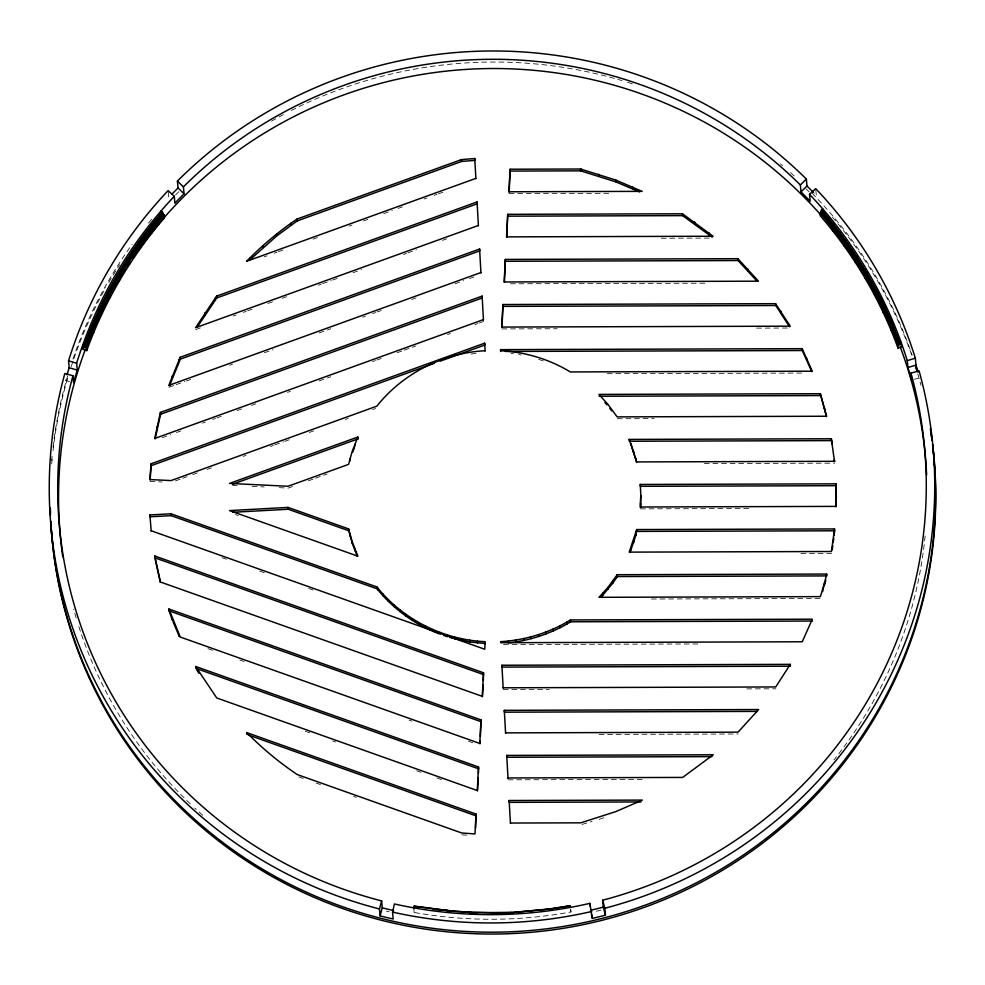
<?xml version="1.0" encoding="UTF-8"?>
<svg xmlns="http://www.w3.org/2000/svg" width="985" height="985" viewBox="0 0 985 985"><rect width="100%" height="100%" fill="white"/><g stroke="black" fill="none" stroke-linecap="round" stroke-linejoin="round"><path stroke-width="0.74" stroke-dasharray="4.92 3.69" d="M570.709 909.204L570.968 911.975A434.348 427.613 -5.2 0 1 414.168 912.467L414.611 910.078M264.042 256.888L266.935 255.841M274.138 253.231L277.019 252.197M278.459 251.667L282.793 250.104M313.07 239.158L317.392 237.594M349.109 226.131L351.99 225.085M363.527 220.911L367.848 219.347M383.707 213.622L392.362 210.495M398.125 208.401L402.446 206.838M424.079 199.019L426.961 197.985M434.163 195.375L437.057 194.328M438.497 193.811L442.819 192.247M195.72 329.581L201.482 327.5M233.223 316.025L236.117 314.978M243.332 312.368L246.213 311.322M247.654 310.804L251.988 309.241M267.858 303.503L273.621 301.41M282.276 298.283L286.61 296.719M318.352 285.244L321.233 284.197M322.674 283.68L331.342 280.54M332.782 280.023L337.104 278.459M352.975 272.722L361.63 269.594M403.481 254.462L406.362 253.416M407.802 252.899L416.458 249.771M442.425 240.377L446.759 238.813M168.977 387.24L174.764 385.147M176.204 384.63L184.872 381.49M186.313 380.973L190.647 379.41M229.653 365.3L232.546 364.253M264.325 352.765L272.993 349.638M319.226 332.918L330.775 328.744M362.566 317.244L365.447 316.197M372.675 313.587L375.568 312.541M377.009 312.023L381.343 310.46M411.681 299.489L416.015 297.913M455.021 283.815L463.689 280.676M469.463 278.595L473.797 277.019M162.106 437.722L170.75 434.594M176.512 432.513L180.846 430.95M202.467 423.131L205.348 422.085M212.551 419.475L215.432 418.44M216.872 417.911L221.206 416.347M237.053 410.622L242.827 408.529M251.471 405.401L255.792 403.838M287.509 392.375L290.39 391.328M319.226 380.912L330.751 376.738M372.552 361.618L375.433 360.584M376.873 360.054L381.207 358.491M397.053 352.765L402.828 350.685M404.269 350.155L415.793 345.994M447.51 334.518L450.391 333.484M474.893 324.619L477.774 323.572M479.215 323.055L483.549 321.492M175.49 480.865L181.252 478.784M182.681 478.267L187.002 476.703M192.764 474.622L198.514 472.541M207.158 469.414L211.479 467.863M243.135 456.412L246.016 455.365M270.493 446.525L273.362 445.479M274.803 444.961L283.446 441.834M284.887 441.317L289.196 439.753M309.352 432.464L313.673 430.901M345.341 419.45L348.222 418.416M372.687 409.563L375.568 408.529M292.533 486.541L288.199 488.104L277.696 487.6M308.391 480.803L314.166 478.722M315.606 478.193L327.143 474.031M599.237 819.335L604.888 817.353M582 824.42L592.059 821.453M914.289 379.299L918.365 378.191M471.089 354.058L476.211 353.369M509.097 193.626L610.171 193.306M661.23 238.235L710.185 238.087M510.452 283.803L706.553 283.188M501.944 328.916L557.165 328.744M756.603 328.128L790.352 328.017M607.252 373.684L803.206 373.069M617.312 418.736L654.015 418.625M704.312 463.566L834.652 463.159M640.447 508.851L750.521 508.506M800.928 553.435L831.562 553.348M651.43 599.003L820.567 598.474M697.799 643.944L500.86 644.559L500.799 643.488M503.273 689.648L549.211 689.5M746.79 688.884L775.884 688.786M599.015 734.428L738.233 733.997M508.1 779.812L644.498 779.381M150.052 481.406L162.119 481.997M232.682 485.42L237.188 485.63M252.197 486.356L264.189 486.947M461.879 834.824L467.776 835.268M510.981 353.43L513.53 353.75M518.639 354.538L521.176 354.994M69.529 381.564L65.441 380.481A442.807 435.936 -5.2 0 1 66.241 377.637M538.672 359.34L543.535 361.027M235.464 514.502L238.345 515.524M222.093 557.719L226.427 559.258M259.634 571.066L265.408 573.11M308.736 588.501L313.07 590.04M207.946 648.659L213.733 650.716M239.774 659.962L244.108 661.501M409.046 720.097L411.939 721.131M468.355 741.176L472.702 742.715M305.202 731.19L310.989 733.246M332.708 740.954L335.602 741.988M416.655 770.775L421.001 772.326M436.921 777.978L442.708 780.034M298.8 776.894L303.121 778.433M316.111 783.038L320.445 784.577M353.64 796.372L356.521 797.394M570.512 909.586L570.968 911.975M815.826 189.994L816.331 195.523A442.807 435.936 -5.2 0 0 813.241 192.321M413.909 909.697L414.168 912.467M168.213 192.013L168.718 197.542A442.807 435.936 -5.2 0 1 170.762 195.387M51.676 460.549A442.807 435.936 -5.2 0 1 52.082 456.129M53.03 447.276A442.807 435.936 -5.2 0 1 67.559 376.11M72.939 359.106A442.807 435.936 -5.2 0 1 132.101 244.415M148.476 223.115A442.807 435.936 -5.2 0 1 152.293 218.51M780.379 163.855A442.807 435.936 -5.2 0 1 782.656 165.788M790.536 172.646A442.807 435.936 -5.2 0 1 796.065 177.669M812.12 193.257A442.807 435.936 -5.2 0 1 912.159 355.092M925.124 536A434.348 427.613 -5.2 0 1 833.987 759.891M601.096 910.054A434.348 427.613 -5.2 0 1 593.93 911.827M389.161 911.79A434.348 427.613 -5.2 0 1 386.292 911.088M202.738 815.26A434.348 427.613 -5.2 0 1 194.747 808.045M190.265 803.834A434.348 427.613 -5.2 0 1 77.963 623.813M76.177 617.977A434.348 427.613 -5.2 0 1 73.653 609.173M51.712 463.873A442.807 435.936 -5.2 0 1 52.39 456.498M53.03 450.588A442.807 435.936 -5.2 0 1 68.15 376.529M71.228 366.605A442.807 435.936 -5.2 0 1 105.789 287.694M108.744 282.523A442.807 435.936 -5.2 0 1 119.653 264.731M175.601 194.956A442.807 435.936 -5.2 0 1 178.765 191.767M271.503 121.143A442.807 435.936 -5.2 0 1 283.323 114.617M291.326 110.455A442.807 435.936 -5.2 0 1 621.917 80.573M627.667 82.321A442.807 435.936 -5.2 0 1 633.392 84.156M805.964 188.763A442.807 435.936 -5.2 0 1 809.141 191.915M832.387 217.106A442.807 435.936 -5.2 0 1 912.319 356.939M917.774 373.881A442.807 435.936 -5.2 0 1 921.012 385.295"/><path stroke-width="1.48" d="M640.939 497.573L640.275 484.46L835.945 483.844L835.957 506.388L640.275 507.004L640.767 495.726L640.545 507.632M836.166 506.832L835.945 483.844M246.743 732.618L476.038 814.078L474.979 833.963L461.706 832.978L297.187 774.53C279.026 762.316 262.108 748.206 246.743 732.618L246.915 734.465M478.525 766.983L477.282 790.536L216.749 697.971L195.67 666.5L478.525 766.983L478.451 773.25M481.012 719.887L479.769 743.441L180.28 637.049L168.891 609.001L481.012 719.887L480.397 736.448M483.5 672.792L482.256 696.346L160.481 582.037L154.768 556.008L483.5 672.792L483.352 680.524M500.589 349.626L500.528 350.685C525.067 351.928 549.335 359.168 570.34 371.948L812.219 371.197L802.159 348.678L500.589 349.626L500.749 351.473M502.966 304.525L501.771 327.069L790.192 326.17L775.589 303.675L502.966 304.525L502.018 327.414M505.354 259.424L504.16 281.969L758.475 281.181L737.9 258.698L505.354 259.424L504.406 282.313M507.731 214.324L506.549 236.88L713.078 236.228L682.445 213.782L507.731 214.324L506.795 237.213M510.119 169.223L508.925 191.779L642.158 191.361L615.797 180.083L580.547 169.014L510.119 169.223L509.171 192.124M475.558 828.163L476.038 814.078M477.528 790.906L478.217 777.658M480.015 743.81L480.163 740.868M482.502 696.715L483.13 684.944M440.049 361.212L484.805 345.033L484.632 343.186L151.136 463.775L149.88 479.56L171.008 480.581L376.836 406.165C402.828 373.377 443.312 352.889 485.039 350.734M150.163 479.966L151.136 463.775M834.381 530.472L834.504 528.945L636.692 529.561L629.218 552.129L831.389 551.501L834.381 530.472L834.16 535.249M834.554 532.319L834.504 528.945M832.793 545.493L832.214 549.889L832.042 548.042M833.187 542.563L833.778 538.179M414.032 906.311L413.835 908.773L414.032 906.311L453.112 911.322L492.315 912.836M155.162 438.879L160.592 414.266L482.281 297.95L482.121 296.103L160.42 412.419L154.731 438.485L483.376 319.645M379.471 908.958A442.807 435.936 -5.2 0 1 64.813 373.561L72.976 375.728A434.348 427.613 -5.2 0 0 381.626 900.893L379.471 908.958L380.112 915.878A442.807 435.936 -5.2 0 0 393.175 919.017L392.547 912.098L394.443 903.971A434.348 427.613 -5.2 0 0 589.843 903.368L592.367 918.389A442.807 435.936 -5.2 0 0 605.443 915.176L604.815 908.256L602.66 900.204A434.348 427.613 -5.2 0 0 910.94 373.118L919.091 370.902A442.807 435.936 -5.2 0 1 604.815 908.256M357.826 437.032L352.125 451.61L348.604 464.354L288.039 486.258L229.517 483.426L357.826 437.032L357.998 438.879M629.969 552.585L635.916 535.298L636.692 529.561M824.58 582.689L826.686 574.058L617.201 574.711L607.831 587.516L598.979 597.316L820.394 596.627L824.58 582.689L822.66 591.505M824.753 584.536L825.799 580.214M380.112 915.878L382.254 907.825L381.626 900.893M169.457 385.898L180.353 359.131L479.757 250.879L479.596 249.033L180.181 357.284L168.817 385.394L480.852 272.562M352.815 452.017L354.366 447.695M84.316 345.292C101.972 296.559 128.592 251.138 162.377 211.824L161.171 210.815L161.331 212.661L164.15 215.013L164.409 217.783C130.783 256.9 104.299 302.099 86.717 350.598L83.232 349.392L82.814 344.775L84.316 345.292L84.39 346.215C102.058 297.482 128.678 252.061 162.463 212.748L162.377 211.824M163.264 213.413L163.35 214.336C129.651 253.564 103.093 298.861 85.473 347.483L85.387 346.56C103.006 297.938 129.564 252.64 163.264 213.413L161.257 211.738M86.717 350.598L86.471 347.828C104.053 299.329 130.537 254.142 164.15 215.013M197.246 327.106L216.774 297.975L477.233 203.797L477.072 201.95L216.601 296.128L195.547 327.734L478.328 225.491M601.059 597.169L612.719 583.292L617.373 576.557L617.201 574.711M503.187 688.133L501.894 665.257L790.302 664.358L775.724 686.951L503.101 687.801M249.919 257.824L250.091 259.658L276.785 235.895L297.162 220.923L461.633 161.441L474.918 160.37L474.745 158.523L461.473 159.595L296.99 219.076C278.829 231.401 261.936 245.622 246.582 261.296L475.804 178.408M806.358 179.073A442.807 435.936 -5.2 0 0 177.411 181.043L183.419 186.879A434.348 427.613 -5.2 0 1 800.362 184.958L806.358 179.073L806.986 185.993A442.807 435.936 -5.2 0 1 813.241 192.321M918.106 372.145A442.807 435.936 -5.2 0 0 915.976 365.09L915.348 358.171A442.807 435.936 -5.2 0 0 815.691 188.603L809.51 194.304L810.15 201.223A434.348 427.613 -5.2 0 0 800.99 191.878L806.986 185.993M821.428 209.768C855.239 248.885 881.895 294.146 899.576 342.755L899.662 343.679C881.981 295.069 855.325 249.808 821.502 210.691L822.635 208.746L822.709 209.67M820.702 211.369C854.438 250.387 881.021 295.549 898.665 344.024L898.751 344.947C881.107 296.473 854.524 251.31 820.788 212.292L821.502 210.691M899.576 342.755L901.078 342.226L901.497 346.843L898.012 348.074C880.405 299.711 853.896 254.659 820.234 215.74L819.976 212.969L820.788 212.292M566.843 622.126L570.426 619.947L812.305 619.196L802.258 641.777L500.688 642.712L500.626 641.641C523.823 640.349 546.675 633.626 566.843 622.126L567.015 623.973C549.445 633.958 529.881 640.41 509.799 642.7M567.015 623.973L570.598 621.794L812.477 621.042M151.308 465.622L434.274 363.305M232.571 484.226L356.558 439.396M898.665 344.024L901.164 343.149M898.012 348.074L897.754 345.304L901.238 344.073M809.51 194.304A434.348 427.613 -5.2 0 1 907.271 360.633L915.348 358.171M910.94 373.118L911.568 380.038A434.348 427.613 -5.2 0 0 907.899 367.553L915.976 365.09M550.75 908.736L570.143 905.732L570.229 906.656M492.229 913.994L492.143 913.07L511.769 912.578L550.812 908.835L550.96 909.869M511.769 912.578L550.874 908.946L570.253 905.831L570.34 906.754M151.21 531.149L149.892 514.958L171.021 513.801L376.898 586.949C402.939 619.602 443.484 639.819 485.149 641.691L484.743 649.25L151.161 530.743M288.039 507.398L229.53 510.599L357.875 556.193L352.162 541.652L348.628 528.92L288.039 507.398L288.211 509.245L348.801 530.767L352.322 543.498L357.284 556.303M431.713 630.769C410.523 621.35 391.587 606.871 377.07 588.796L171.181 515.648L150.065 516.805L149.892 514.958M232.694 512.286L288.211 509.245M433.425 909.315L472.517 912.701L511.843 912.344M504.369 913.575L507.373 913.489M510.292 171.07L580.707 170.848L615.957 181.929L639.548 191.903M507.903 216.171L682.605 215.629L712.192 237.2M505.514 261.271L738.073 260.545L756.726 280.836M503.138 306.372L775.749 305.522L789.576 326.761M505.367 351.448L802.319 350.525L811.812 371.69M820.333 393.717L598.905 394.406L607.77 404.158L617.152 416.889L826.624 416.236L820.333 393.717L826.44 416.655M599.077 396.253L820.493 395.564M629.181 439.409L831.352 438.768L834.529 461.62L834.357 459.773L834.48 461.312L636.667 461.928L629.181 439.409L629.341 441.243L831.525 440.615L832.177 444.075L832.005 442.228M836.117 485.691L640.435 486.307L640.275 484.46M636.852 531.408L834.677 530.792M617.373 576.557L826.846 575.905L826.686 574.058M505.6 733.222L504.308 710.333L758.622 709.545L738.073 732.15L505.514 732.877M757.256 711.392L504.48 712.18L504.308 710.333M508.026 778.31L506.721 755.421L713.263 754.781L682.642 777.424L507.928 777.965M711.896 756.628L506.893 757.268L506.721 755.421M510.439 823.386L509.146 800.509L642.38 800.091L616.019 811.529L580.781 822.832L510.353 823.041M641.013 801.938L509.307 802.356L509.146 800.509M472.738 913.501L477.257 913.587M469.586 913.427L472.603 913.612L472.517 912.701M449.813 637.443L469.907 641.998L485.31 643.537M453.285 911.211L414.574 906.114L414.389 907.136L414.303 906.212M183.419 186.879L184.047 193.799A434.348 427.613 -5.2 0 0 174.899 203.205L174.271 196.286L168.09 190.622A442.807 435.936 -5.2 0 0 68.556 360.805L76.633 363.219L77.261 370.138A434.348 427.613 -5.2 0 0 73.604 382.648L72.976 375.728M68.556 360.805L69.184 367.737L77.261 370.138M443.693 635.46L447.338 636.729L447.165 634.882M82.9 345.698L85.387 346.56M82.986 346.621L86.471 347.828M483.672 674.639L154.94 557.855L154.768 556.008M168.891 609.001L169.063 610.848L481.185 721.734M478.685 768.829L195.83 668.347L195.67 666.5M248.355 734.982L476.198 815.925M438.842 633.724L432.883 631.311L432.71 629.464M177.411 181.043L178.051 187.963L184.047 193.799M604.913 402.533L606.932 404.847M819.976 212.969C853.638 251.901 880.159 296.941 897.754 345.304M609.826 408.418L611.71 410.831M196.606 669.578L198.908 673.272M173.015 621.597L179.319 636.569L179.159 634.722M635.448 458.431L630.929 443.558M169.063 610.848L172.437 620.23L172.264 618.383M602.66 900.204L603.288 907.136L605.443 915.176M636.519 462.47L635.719 458.037M160.296 582.431L155.211 559.295M591.419 914.339L592.367 918.389M570.044 905.634L570.537 907.357M907.271 360.633L907.899 367.553M892.57 324.718L892.656 325.641M891.671 326.035L891.757 326.958M890.785 327.352L891.031 330.123M884.739 307L884.825 307.923M883.865 308.367L883.939 309.29M882.991 309.733L883.237 312.504M876.096 289.664L876.17 290.587M875.234 291.08L875.32 292.003M874.384 292.483L874.631 295.254M866.652 272.734L866.738 273.658M865.827 274.187L865.913 275.111M864.99 275.628L865.249 278.398M856.445 256.248L856.531 257.171M855.645 257.738L855.731 258.661M854.845 259.227L855.091 261.998M845.499 240.242L845.573 241.165M844.711 241.768L844.798 242.692M843.936 243.283L844.182 246.053M833.815 224.728L833.889 225.651M833.064 226.291L833.138 227.215M832.313 227.855L832.559 230.625M831.352 438.768L831.525 440.615M836.253 495.123L836.425 496.969M824.519 407.63L824.691 409.477M800.362 184.958L800.99 191.878M806.518 357.666L806.678 359.513M802.159 348.678L802.319 350.525M780.785 311.112L780.957 312.947M775.589 303.675L775.749 305.522M790.302 664.358L790.475 666.205L502.067 667.104L501.894 665.257M747.972 269.102L748.132 270.949M737.9 258.698L738.073 260.545M708.868 232.706L709.028 234.541M694.597 221.97L694.77 223.817M682.445 213.782L682.605 215.629M632.407 186.805L632.579 188.652M615.797 180.083L615.957 181.929M640.57 503.36L640.742 505.206M633.515 450.736L633.687 452.583M635.744 533.451L635.916 535.298M633.54 540.765L633.712 542.612M598.843 174.234L599.015 176.081M630.966 547.968L631.126 549.815M581.606 169.26L581.778 171.107M580.547 169.014L580.707 170.848M616.93 575.141L617.102 576.988M612.547 581.446L612.719 583.292M607.831 587.516L608.004 589.362M602.808 593.327L602.98 595.174M570.426 619.947L570.598 621.794M589.843 903.368L590.089 906.138M560.046 625.783L560.206 627.63M553.053 629.083L553.225 630.929M545.899 632.025L546.072 633.872M538.598 634.599L538.77 636.445M531.174 636.79L531.346 638.637M523.638 638.588L523.811 640.435M516.029 640.004L516.202 641.851M508.346 641.026L508.519 642.873M531.346 911.088L531.432 912.011M461.473 159.595L461.633 161.441M477.429 641.124L477.59 642.971M469.746 640.151L469.907 641.998M492.229 912.96L492.315 913.883M462.125 638.785L462.297 640.632M454.602 637.024L454.762 638.871M439.864 632.358L440.036 634.205M425.717 626.201L425.889 628.048M418.908 622.582L419.081 624.428M412.309 618.617L412.481 620.464M405.918 614.32L406.091 616.167M399.775 609.69L399.947 611.537M393.889 604.765L394.049 606.6M388.262 599.533L388.435 601.379M382.931 594.017L383.103 595.863M377.908 588.23L378.068 590.077M376.898 586.949L377.07 588.796M357.666 437.365L357.838 439.212M354.711 444.42L354.871 446.267M349.934 458.936L350.094 460.783M354.748 548.83L354.908 550.677M352.162 541.652L352.322 543.498M349.958 534.338L350.118 536.185M348.628 528.92L348.801 530.767M296.99 219.076L297.162 220.923M290.883 223.226L291.055 225.073M276.625 234.048L276.785 235.895M262.958 245.585L263.118 247.432M216.601 296.128L216.774 297.975M214.939 298.283L215.099 300.129M204.757 312.898L204.929 314.744M180.181 357.284L180.353 359.131M179.061 359.623L179.221 361.458M172.19 375.999L172.35 377.846M151.838 229.985L152.084 232.743M150.914 228.422L151 229.345M150.003 226.858L150.077 227.781M171.021 513.801L171.181 515.648M160.42 412.419L160.592 414.266M156.898 426.924L157.071 428.77M140.215 245.487L140.473 248.245M139.267 243.96L139.353 244.883M138.331 242.445L138.405 243.369M129.331 261.481L129.577 264.251M128.358 260.003L128.444 260.926M127.385 258.526L127.459 259.449M119.185 277.955L119.431 280.725M118.188 276.514L118.274 277.438M117.19 275.074L117.264 275.997M109.803 294.86L110.061 297.63M108.781 293.468L108.867 294.392M107.759 292.065L107.845 292.988M101.221 312.171L101.467 314.941M100.174 310.817L100.261 311.74M99.128 309.45L99.214 310.373M93.427 329.84L93.686 332.61M92.368 328.522L92.455 329.446M91.309 327.205L91.396 328.128M474.745 158.523L475.89 178.728M477.072 201.95L478.427 225.861M479.596 249.033L480.939 272.943M482.121 296.103L483.463 320.014M484.632 343.186L485.125 351.066M76.633 363.219A434.348 427.613 -5.2 0 1 174.271 196.286M83.232 349.392A434.348 427.613 -5.2 0 1 84.267 346.585M864.608 270.149A434.348 427.613 -5.2 0 1 866.16 272.71M870.703 280.454A434.348 427.613 -5.2 0 1 885.318 308.256M888.482 315.028A434.348 427.613 -5.2 0 1 892.718 324.594M896.153 332.881A434.348 427.613 -5.2 0 1 899.945 342.632M932.61 444.531A442.807 435.936 -5.2 0 1 530.583 930.493A442.807 435.936 -5.2 0 1 50.752 521.274M50.469 515.352A442.807 435.936 -5.2 0 1 50.223 507.94M915.865 366.358A442.807 435.936 -5.2 0 1 917.183 370.619M930.382 428.377A442.807 435.936 -5.2 0 1 932.069 440.11M591.739 911.47A442.807 435.936 -5.2 0 1 392.547 912.098M900.228 346.892A434.348 427.613 -5.2 0 1 926.651 474.992M62.769 556.882A434.348 427.613 -5.2 0 1 85.338 349.441M115.368 285.748A434.348 427.613 -5.2 0 1 124.91 269.988M127.41 266.11A434.348 427.613 -5.2 0 1 129.934 262.269M132.507 258.452A434.348 427.613 -5.2 0 1 820.948 215.099M932.598 444.9A442.807 435.936 -5.2 0 1 530.743 932.339A442.807 435.936 -5.2 0 1 50.838 521.644M50.469 512.754A442.807 435.936 -5.2 0 1 50.358 508.309M915.594 366.789A442.807 435.936 -5.2 0 1 916.912 371.037M930.554 430.223A442.807 435.936 -5.2 0 1 932.044 440.492M67.054 374.805A442.807 435.936 -5.2 0 1 69.184 367.737M171.796 194.316A442.807 435.936 -5.2 0 1 178.051 187.963M603.288 907.136A434.348 427.613 -5.2 0 1 590.471 910.288M393.643 910.571A434.348 427.613 -5.2 0 1 382.254 907.825"/></g></svg>
